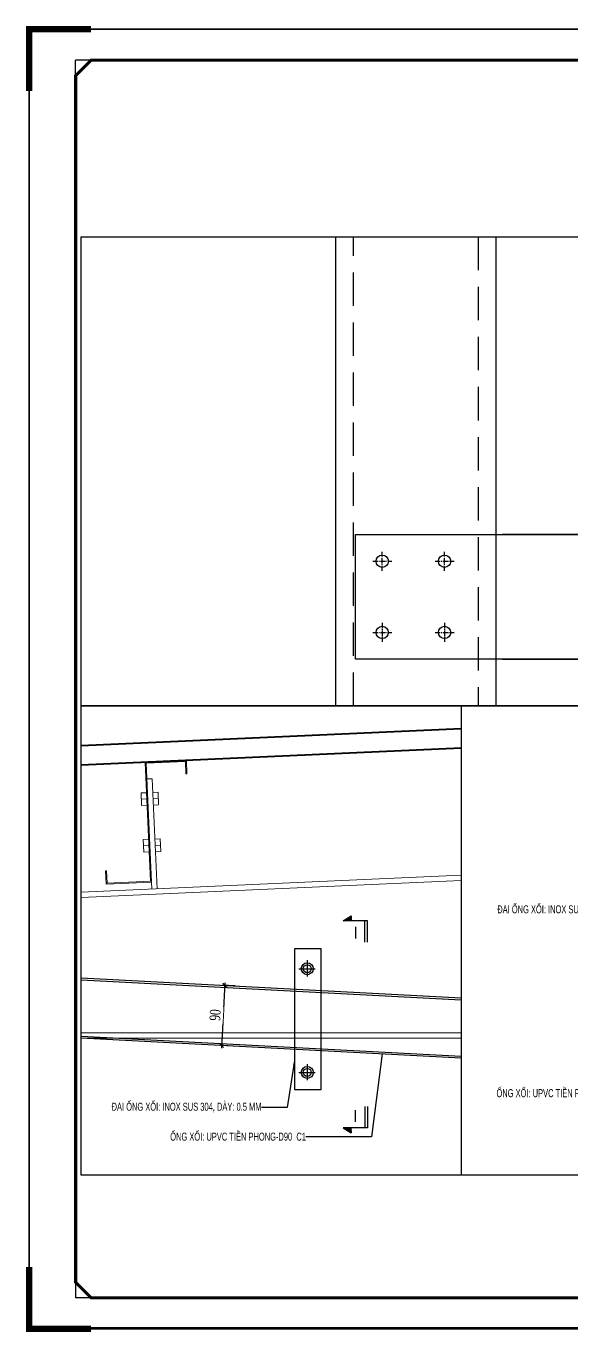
# Model space of a CAD drawing. Header units: inches. Extents: x 340055 to 349452, y -34649 to -30845.
# Drawn here: x 342111.1 to 342315.6, y -33836.9 to -33347.6 of the extents above; entities that cross this region are included whole.
import ezdxf
from ezdxf.enums import TextEntityAlignment as Align

# ---------------------------------------------------------------- set-up
doc = ezdxf.new("R2010")
doc.units = ezdxf.units.IN
doc.header["$MEASUREMENT"] = 0
for name, pattern in [('CENTER2', [28.575, 19.05, -3.175, 3.175, -3.175]), ('DD3', [0.2, 0.1, -0.1]), ('HIDDEN', [0.375, 0.25, -0.125]), ('XKITLINE00', [0])]:
    doc.linetypes.add(name, pattern=pattern)
for name, color, linetype in [('1', 1, 'Continuous'), ('2', 2, 'Continuous'), ('3', 3, 'Continuous'), ('9', 9, 'Continuous'), ('Co ban', 2, 'Continuous'), ('DIM', 8, 'Continuous'), ('DOWNPOUT', 52, 'Continuous'), ('NET IN', 3, 'Continuous')]:
    doc.layers.add(name, color=color, linetype=linetype)
doc.layers.add('TL-TIILE BLOCK A2$0$TL-TITLE BLOCK 1', color=7, linetype='Continuous', lineweight=50)
doc.styles.add('hx2', font='')
doc.styles.add('ST1', font='times.ttf', dxfattribs={"width": 0.7})
doc.styles.add('ST1H', font='vnshxh.shx', dxfattribs={"width": 0.7})
doc.styles.get('hx2').set_extended_font_data('.VnArial NarrowH')
doc.dimstyles.new('3', dxfattribs={"dimtxt": 3.5, "dimasz": 1.8, "dimexe": 1, "dimexo": 0, "dimgap": 1, "dimtad": 1, "dimdec": 0, "dimlfac": 3, "dimzin": 0, "dimdsep": 46, "dimtxsty": 'ST1H', "dimblk": 'OBLIQUE', "dimcen": 1, "dimdle": 1, "dimclrd": 8, "dimclre": 8, "dimclrt": 3, "dimadec": 0, "dimazin": 0, "dimtfac": 1, "dimtdec": 0, "dimtix": 1, "dimtofl": 0, "dimtmove": 1, "dimatfit": 3, "dimfxl": 0, "dimtolj": 1, "dimtzin": 0, "dimlwd": -1, "dimlwe": -1, "dimarcsym": 0})
doc.dimstyles.new('4', dxfattribs={"dimtxt": 4, "dimasz": 1.5, "dimexe": 1, "dimexo": 0, "dimgap": 1, "dimtad": 1, "dimdec": 0, "dimlfac": 4, "dimzin": 0, "dimdsep": 46, "dimtxsty": 'ST1', "dimblk": 'OBLIQUE', "dimcen": 1, "dimdle": 1, "dimclrd": 8, "dimclre": 8, "dimclrt": 3, "dimadec": 0, "dimazin": 0, "dimtfac": 1, "dimtdec": 0, "dimtix": 1, "dimtmove": 0, "dimatfit": 3, "dimfxl": 0, "dimtolj": 1, "dimtzin": 0, "dimlwd": -1, "dimlwe": -1, "dimarcsym": 0})

# ---------------------------------------------------------------- blocks, each defined once
blk = doc.blocks.new('_Oblique')
at = {"color": 0, "linetype": 'ByBlock', "lineweight": -2}
blk.add_line((-0.5, -0.5), (0.5, 0.5), dxfattribs=at)
blk = doc.blocks.new('MC')
at = {"layer": '2'}
h = blk.add_hatch(dxfattribs=at)
h.set_pattern_fill('ANSI31', color=256, style=0)
h.paths.add_polyline_path([(-113.47, 4283.2), (-115.93, 4283.2), (-113.47, 4279.14)])
for p, q in [((-102.86, 4291.26), (-113.47, 4291.26)), ((-113.47, 4291.26), (-113.47, 4279.14)), ((-102.86, 4290.02), (-113.47, 4290.02)), ((-113.47, 4279.14), (-115.93, 4283.2)), ((-115.93, 4283.2), (-113.47, 4283.2))]:
    blk.add_line(p, q, dxfattribs=at)
blk = doc.blocks.new('*U134')
at = {"layer": '2'}
h = blk.add_hatch(dxfattribs=at)
h.set_pattern_fill('ANSI31', color=256, scale=0.666667, angle=-90, style=0)
h.set_pattern_definition([(315, (-2846.55065, 19.87945), (0.058925565, 0.058925565), [])])
h.paths.add_polyline_path([(8.92, 95.53), (8.92, 97.17), (6.21, 95.53)])
for p, q in [((6.21, 95.53), (8.92, 97.17)), ((8.92, 97.17), (8.92, 95.53)), ((14.29, 95.53), (6.21, 95.53)), ((13.46, 88.45), (13.46, 95.53)), ((14.29, 88.45), (14.29, 95.53))]:
    blk.add_line(p, q, dxfattribs=at)
at = {"layer": '1', "xscale": -0.6666666666660603, "yscale": 0.6666666666660603, "zscale": 0.6666666666660603, "rotation": 270}
blk.add_blockref('MC', (-2846.55, 102.21), dxfattribs=at)
at = {"style": 'hx2'}
for tag, p in [('A', (10.34, 89.62)), ('B', (10.28, 28.5))]:
    blk.add_attdef(tag, text='', height=4, dxfattribs=at).set_placement(p, align=Align.CENTER)
blk = doc.blocks.new('*D421')
at = {"color": 8, "linetype": 'Continuous', "transparency": 16777216}
for p, q in [((342185.58, -33706.03), (342184.29, -33730.55)), ((342189.42, -33707.23), (342184.53, -33706.98)), ((342188.23, -33729.76), (342183.35, -33729.5))]:
    blk.add_line(p, q, dxfattribs=at)
at = {"layer": 'Defpoints', "color": 0, "transparency": 16777216}
for p in [(342189.42, -33707.23), (342184.35, -33729.55), (342188.23, -33729.76)]:
    blk.add_point(p, dxfattribs=at)
at = {"color": 8, "transparency": 16777216, "xscale": 1.5, "yscale": 1.5, "zscale": 1.5}
for p, rotation in [((342185.53, -33707.03), 86.99999999994262), ((342184.35, -33729.55), 266.9999999999426)]:
    blk.add_blockref('_Oblique', p, dxfattribs=dict(at, rotation=rotation))
at = {"color": 3, "transparency": 16777216, "insert": (342181.9, -33718.13), "char_height": 4, "attachment_point": 5, "rotation": 87, "style": 'ST1', "bg_fill": 3, "box_fill_scale": 1.25, "bg_fill_color": 256, "bg_fill_true_color": 13158600, "bg_fill_transparency": 0}
blk.add_mtext('\\A1;90', dxfattribs=at)
blk = doc.blocks.new('kt kien truc 1')
at = {"layer": 'Defpoints'}
for p, q in [((20, 410), (15, 410)), ((15, 405), (15, 410)), ((15, 15), (15, 10)), ((20, 10), (15, 10))]:
    blk.add_line(p, q, dxfattribs=at)
at = {"layer": 'Defpoints', "color": 8, "const_width": 2}
for points in [[(0, 400), (0, 420), (20, 420)], [(0, 20), (0, 0), (20, 0)]]:
    blk.add_lwpolyline(points, dxfattribs=at)
at = {"layer": 'Defpoints', "color": 8}
blk.add_lwpolyline([(0, 0), (594, 0), (594, 420), (0, 420)], close=True, dxfattribs=at)
at = {"layer": 'TL-TIILE BLOCK A2$0$TL-TITLE BLOCK 1', "const_width": 1}
blk.add_lwpolyline([(20, 10), (579, 10), (584, 15), (584, 405), (579, 410), (20, 410), (15, 405), (15, 15)], close=True, dxfattribs=at)

msp = doc.modelspace()

# ---------------------------------------------------------------- linework, layer by layer
at = {"color": 8, "linetype": 'XKITLINE00', "lineweight": 0}
for p, q in [((342156.2907, -33629.6819), (342158.2887, -33629.5928)), ((342158.2887, -33629.5928), (342160.1267, -33670.8018)), ((342154.1464, -33634.9077), (342156.1444, -33634.8185)), ((342154.3581, -33639.6529), (342154.1464, -33634.9077)), ((342160.5151, -33634.6236), (342158.5171, -33634.7127)), ((342160.7267, -33639.3689), (342160.5151, -33634.6236)), ((342156.2502, -33637.1912), (342154.2522, -33637.2803)), ((342156.3561, -33639.5638), (342154.3581, -33639.6529)), ((342160.6209, -33636.9962), (342158.6229, -33637.0854)), ((342158.7287, -33639.458), (342160.7267, -33639.3689)), ((342154.9262, -33652.3903), (342156.9242, -33652.3012)), ((342155.1378, -33657.1356), (342154.9262, -33652.3903)), ((342157.03, -33654.6738), (342155.032, -33654.7629)), ((342161.2948, -33652.1062), (342159.2968, -33652.1953)), ((342161.4007, -33654.4789), (342159.4027, -33654.568)), ((342161.5065, -33656.8515), (342161.2948, -33652.1062)), ((342157.1358, -33657.0464), (342155.1378, -33657.1356)), ((342159.5085, -33656.9406), (342161.5065, -33656.8515)), ((342131.7156, -33672.0691), (342274.0501, -33665.7205)), ((342274.0501, -33667.7225), (342131.7156, -33674.071)), ((342158.1287, -33670.891), (342158.0173, -33668.3934)), ((342131.7156, -33724.7778), (342274.0501, -33724.7778)), ((342274.0501, -33726.7778), (342131.7156, -33726.7778))]:
    msp.add_line(p, q, dxfattribs=at)
at = {"color": 1, "true_color": 0xfa051e}
for p, q in [((342216.4395, -33697.6442), (342216.4395, -33703.6515)), ((342213.2391, -33700.7903), (342219.4192, -33700.7903)), ((342216.4395, -33736.5159), (342216.4395, -33742.5232)), ((342213.2391, -33739.662), (342219.4192, -33739.662))]:
    msp.add_line(p, q, dxfattribs=at)
at = {"color": 8}
for points in [[(342131.7156, -33426.5398), (342701.0536, -33426.5398), (342701.0536, -33602.3297), (342131.7156, -33602.3297)], [(342416.3846, -33778.1197), (342131.7156, -33778.1197), (342131.7156, -33602.3297), (342416.3846, -33602.3297)], [(342131.7156, -33602.3297), (342274.0501, -33602.3297), (342274.0501, -33778.1197), (342131.7156, -33778.1197)]]:
    msp.add_lwpolyline(points, close=True, dxfattribs=at)
at = {"color": 104, "linetype": 'HIDDEN', "ltscale": 50}
for points in [[(342233.7547, -33602.3297), (342233.7547, -33426.5398)], [(342280.4214, -33426.5398), (342280.4214, -33602.3297)]]:
    msp.add_lwpolyline(points, dxfattribs=at)
at = {"color": 94, "linetype": 'XKITLINE00', "lineweight": 0}
msp.add_lwpolyline([(342171.1222, -33622.7642), (342155.6376, -33623.4548), (342157.626, -33668.0355), (342141.3921, -33668.7596), (342141.186, -33664.1392), (342140.8114, -33664.1559), (342141.0342, -33669.1509), (342158.0173, -33668.3934), (342156.0289, -33623.8128), (342170.7642, -33623.1555), (342170.9703, -33627.7759), (342171.345, -33627.7592)], close=True, dxfattribs=at)
at = {"color": 1, "true_color": 0xfa051e}
for centre, radius in [((342216.4395, -33700.7903), 2.25), ((342216.4395, -33700.7903), 1.5), ((342216.4395, -33739.662), 2.25), ((342216.4395, -33739.662), 1.5)]:
    msp.add_circle(centre, radius, dxfattribs=at)
at = {"layer": '2', "color": 104}
for points in [[(342227.088, -33602.3297), (342227.088, -33426.5398)], [(342287.088, -33426.5398), (342287.088, -33602.3297)]]:
    msp.add_lwpolyline(points, dxfattribs=at)
at = {"layer": '2'}
msp.add_lwpolyline([(342318.7547, -33538.1102), (342318.7547, -33584.7769), (342234.5343, -33584.7769), (342234.5343, -33538.1102)], close=True, dxfattribs=at)
at = {"layer": '3'}
for p, q in [((342131.7156, -33617.0144), (342274.0501, -33610.6658)), ((342131.7156, -33617.2646), (342274.0501, -33610.9161)), ((342131.7156, -33624.2716), (342274.0501, -33617.923)), ((342131.7156, -33624.5218), (342274.0501, -33618.1733))]:
    msp.add_line(p, q, dxfattribs=at)
at = {"layer": '9', "color": 150, "linetype": 'DD3', "ltscale": 50}
msp.add_lwpolyline([(342289.5343, -33584.7769), (342234.5343, -33584.7769), (342234.5343, -33538.1102), (342289.5343, -33538.1102)], dxfattribs=at)
at = {"layer": '9', "color": 150, "linetype": 'Continuous'}
msp.add_lwpolyline([(342289.5343, -33584.7769), (342318.7547, -33584.7769), (342318.7547, -33538.1102), (342289.5343, -33538.1102)], dxfattribs=at)
at = {"layer": 'Co ban', "color": 71}
for centre in [(342244.5343, -33548.1102), (342267.8676, -33548.1102), (342244.5343, -33574.7769), (342267.8676, -33574.7769)]:
    msp.add_circle(centre, 2.3123, dxfattribs=at)
at = {"layer": 'DIM', "color": 5, "linetype": 'CENTER2', "ltscale": 0.1}
for p, q in [((342240.9832, -33548.1102), (342248.0854, -33548.1102)), ((342240.9832, -33548.1102), (342248.0854, -33548.1102)), ((342244.5343, -33551.6613), (342244.5343, -33544.5591)), ((342244.5343, -33551.6613), (342244.5343, -33544.5591)), ((342264.3165, -33548.1102), (342271.4187, -33548.1102)), ((342264.3165, -33548.1102), (342271.4187, -33548.1102)), ((342267.8676, -33551.6613), (342267.8676, -33544.5591)), ((342267.8676, -33551.6613), (342267.8676, -33544.5591)), ((342244.5343, -33571.2258), (342244.5343, -33578.328)), ((342244.5343, -33571.2258), (342244.5343, -33578.328)), ((342267.8676, -33571.2258), (342267.8676, -33578.328)), ((342267.8676, -33571.2258), (342267.8676, -33578.328)), ((342240.9832, -33574.7769), (342248.0854, -33574.7769)), ((342240.9832, -33574.7769), (342248.0854, -33574.7769)), ((342264.3165, -33574.7769), (342271.4187, -33574.7769)), ((342264.3165, -33574.7769), (342271.4187, -33574.7769))]:
    msp.add_line(p, q, dxfattribs=at)
at = {"layer": 'DOWNPOUT', "color": 1, "true_color": 0xfa051e}
msp.add_lwpolyline([(342221.5911, -33746.0596), (342221.5911, -33693.3801), (342211.5911, -33693.3801), (342211.5911, -33746.0596)], close=True, dxfattribs=at)
at = {"layer": 'DOWNPOUT'}
for points in [[(342131.7156, -33704.2079), (342274.0501, -33711.6674)], [(342131.7156, -33704.9577), (342274.0501, -33712.4171)], [(342131.7156, -33726.0446), (342274.0501, -33733.5041)], [(342274.0501, -33734.2538), (342131.7156, -33726.7944)]]:
    msp.add_lwpolyline(points, dxfattribs=at)

# ---------------------------------------------------------------- block references
at = {"xscale": 1.125, "yscale": 1.125, "zscale": 1.125}
msp.add_blockref('*U134', (342222.8988, -33790.3033), dxfattribs=at).add_auto_attribs({'B': 'I', 'A': 'I'})

# ---------------------------------------------------------------- next in the draw order: texts
at = {"layer": '3', "char_height": 3, "attachment_point": 6, "style": 'ST1H', "bg_fill": 2}
for s, insert in [('\\A1;§AI èNG XèI: inox sus 304, dµy: 0.5 mm', (342343.7949, -33678.8153)), ('\\A1;èng xèi: Upvc tiÒn phong-d90  c1', (342338.1898, -33747.4519)), ('\\A1;§AI èNG XèI: inox sus 304, dµy: 0.5 mm', (342199.2751, -33752.7897)), ('\\A1;èng xèi: Upvc tiÒn phong-d90  c1', (342215.9258, -33763.7439))]:
    msp.add_mtext(s, dxfattribs=dict(at, insert=insert))

# ---------------------------------------------------------------- next in the draw order: dimensions: what is measured, and where the dimension line sits
at = {"color": 2}
dim = msp.add_aligned_dim(p1=(342189.4153, -33707.2319), p2=(342188.2349, -33729.7564), distance=-3.8946, dimstyle='4', dxfattribs=at)
dim.commit()
dim.dimension.update_dxf_attribs({"geometry": '*D421', "text_midpoint": (342181.8996, -33718.1312)})

# ---------------------------------------------------------------- next in the draw order: linework, layer by layer
at = {"layer": 'NET IN'}
msp.add_lwpolyline([(342112.2309, -33348.7137), (342801.0108, -33348.7137), (342801.0108, -33835.3143), (342112.2309, -33835.3143)], close=True, dxfattribs=at)

# ---------------------------------------------------------------- next in the draw order: block references
at = {"layer": '3', "xscale": 1.159562065285868, "yscale": 1.159562065285868, "zscale": 1.159562065285868}
msp.add_blockref('kt kien truc 1', (342112.2309, -33835.7298), dxfattribs=at)

# ---------------------------------------------------------------- next in the draw order: leaders
at = {"color": 9}
for points in [[(342244.5078, -33732.7056), (342240.53, -33763.7439), (342215.9258, -33763.7439)], [(342211.5911, -33735.1963), (342208.9207, -33752.7897), (342199.2751, -33752.7897)]]:
    msp.add_leader(points, dimstyle='3', override={"dimgap": 1, "dimtad": 0}, dxfattribs=at)

doc.saveas('drawing.dxf')
